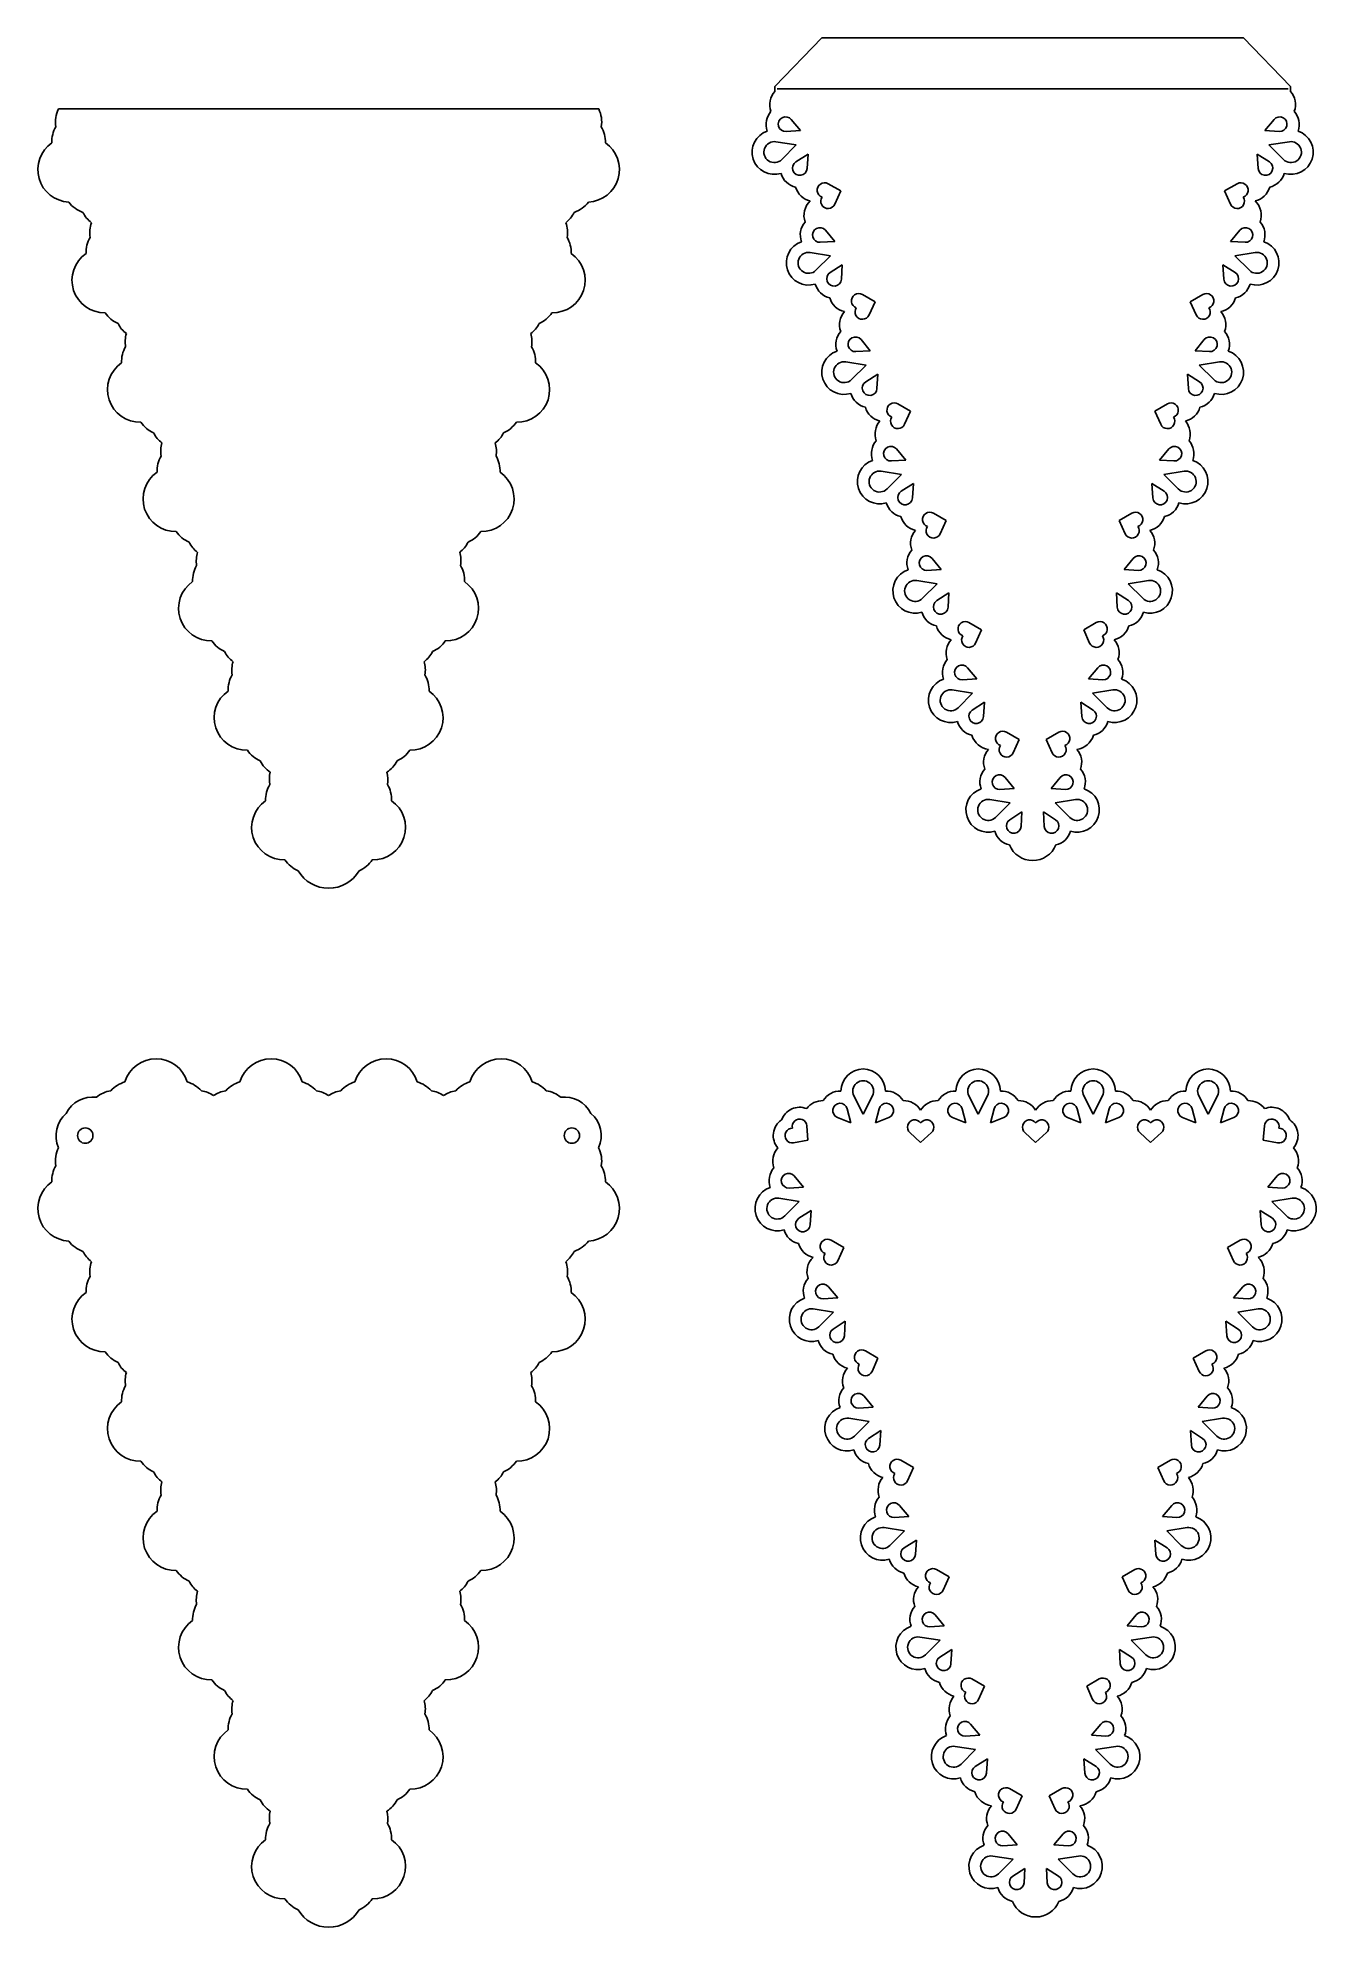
# Model space of a CAD drawing. Extents: x -671 to -421, y 118 to 488.
import ezdxf

# ---------------------------------------------------------------- set-up
doc = ezdxf.new("R2010")
doc.units = 0
doc.layers.get('0').update_dxf_attribs({"linetype": 'CONTINUOUS'})

msp = doc.modelspace()

# ---------------------------------------------------------------- linework, layer by layer
for p, q in [((-517.818999, 488.143448), (-526.99865, 478.640802)), ((-517.818999, 488.143448), (-435.265567, 488.143448)), ((-435.265567, 488.143448), (-426.085916, 478.640802)), ((-526.99865, 478.640802), (-526.99865, 477.640802)), ((-526.501297, 478.143448), (-426.585909, 478.143448)), ((-426.085916, 478.640802), (-426.085916, 477.640802)), ((-667.131308, 474.226767), (-561.44602, 474.226767)), ((-524.781558, 469.796326), (-521.965553, 469.97188)), ((-523.765508, 472.144634), (-521.965553, 469.97188)), ((-429.319057, 472.144634), (-431.119013, 469.97188)), ((-428.303008, 469.796326), (-431.119013, 469.97188)), ((-526.761527, 467.796291), (-522.780083, 467.168249)), ((-525.631985, 464.319918), (-522.780083, 467.168249)), ((-426.323039, 467.796291), (-430.304482, 467.168249)), ((-427.452581, 464.319918), (-430.304482, 467.168249)), ((-522.854565, 463.865653), (-520.473181, 465.378833)), ((-520.652263, 462.563051), (-520.473181, 465.378833)), ((-430.230001, 463.865653), (-432.611384, 465.378833)), ((-432.432303, 462.563051), (-432.611384, 465.378833)), ((-516.547745, 459.583237), (-514.077784, 458.168093)), ((-436.536821, 459.583237), (-439.006781, 458.168093)), ((-515.244224, 455.571412), (-514.077784, 458.168093)), ((-437.840342, 455.571412), (-439.006781, 458.168093)), ((-518.089661, 448.132535), (-515.273656, 448.308088)), ((-517.073612, 450.480843), (-515.273656, 448.308088)), ((-436.010954, 450.480843), (-437.81091, 448.308088)), ((-434.994905, 448.132535), (-437.81091, 448.308088)), ((-520.06963, 446.1325), (-516.088187, 445.504458)), ((-518.940088, 442.656127), (-516.088187, 445.504458)), ((-516.162668, 442.201862), (-513.781285, 443.715042)), ((-513.960366, 440.899259), (-513.781285, 443.715042)), ((-439.124199, 440.899259), (-439.303281, 443.715042)), ((-436.921898, 442.201862), (-439.303281, 443.715042)), ((-433.014935, 446.1325), (-436.996379, 445.504458)), ((-434.144477, 442.656127), (-436.996379, 445.504458)), ((-509.855848, 437.919445), (-507.385888, 436.504302)), ((-508.552327, 433.907621), (-507.385888, 436.504302)), ((-443.228718, 437.919445), (-445.698678, 436.504302)), ((-444.532238, 433.907621), (-445.698678, 436.504302)), ((-510.121462, 429.084325), (-508.321506, 426.911571)), ((-442.963104, 429.084325), (-444.76306, 426.911571)), ((-511.137511, 426.736017), (-508.321506, 426.911571)), ((-441.947055, 426.736017), (-444.76306, 426.911571)), ((-513.11748, 424.735982), (-509.136037, 424.10794)), ((-511.987938, 421.259609), (-509.136037, 424.10794)), ((-509.210518, 420.805344), (-506.829135, 422.318524)), ((-507.008216, 419.502741), (-506.829135, 422.318524)), ((-446.076349, 419.502741), (-446.255431, 422.318524)), ((-443.874048, 420.805344), (-446.255431, 422.318524)), ((-439.967086, 424.735982), (-443.948529, 424.10794)), ((-441.096628, 421.259609), (-443.948529, 424.10794)), ((-502.903698, 416.522927), (-500.433738, 415.107784)), ((-501.600177, 412.511103), (-500.433738, 415.107784)), ((-450.180868, 416.522927), (-452.650828, 415.107784)), ((-451.484389, 412.511103), (-452.650828, 415.107784)), ((-503.169312, 407.687807), (-501.369356, 405.515053)), ((-449.915254, 407.687807), (-451.71521, 405.515053)), ((-506.16533, 403.339464), (-502.183887, 402.711422)), ((-504.185361, 405.339499), (-501.369356, 405.515053)), ((-448.899205, 405.339499), (-451.71521, 405.515053)), ((-446.919236, 403.339464), (-450.900679, 402.711422)), ((-505.035788, 399.863091), (-502.183887, 402.711422)), ((-502.258368, 399.408826), (-499.876985, 400.922006)), ((-500.056066, 398.106224), (-499.876985, 400.922006)), ((-453.0285, 398.106224), (-453.207581, 400.922006)), ((-450.826198, 399.408826), (-453.207581, 400.922006)), ((-448.048778, 399.863091), (-450.900679, 402.711422)), ((-495.951548, 395.12641), (-493.481588, 393.711266)), ((-494.648027, 391.114585), (-493.481588, 393.711266)), ((-457.133018, 395.12641), (-459.602978, 393.711266)), ((-458.436539, 391.114585), (-459.602978, 393.711266)), ((-496.217162, 386.29129), (-494.417206, 384.118535)), ((-456.867404, 386.29129), (-458.66736, 384.118535)), ((-499.21318, 381.942947), (-495.231737, 381.314904)), ((-498.083638, 378.466574), (-495.231737, 381.314904)), ((-497.233211, 383.942982), (-494.417206, 384.118535)), ((-455.851355, 383.942982), (-458.66736, 384.118535)), ((-453.871386, 381.942947), (-457.852829, 381.314904)), ((-455.000928, 378.466574), (-457.852829, 381.314904)), ((-495.306218, 378.012308), (-492.924835, 379.525489)), ((-493.103916, 376.709706), (-492.924835, 379.525489)), ((-457.778348, 378.012308), (-460.159731, 379.525489)), ((-459.98065, 376.709706), (-460.159731, 379.525489)), ((-488.999398, 373.729892), (-486.529438, 372.314749)), ((-464.085168, 373.729892), (-466.555128, 372.314749)), ((-487.695877, 369.718067), (-486.529438, 372.314749)), ((-465.388689, 369.718067), (-466.555128, 372.314749)), ((-490.281061, 362.546464), (-487.465056, 362.722017)), ((-489.265012, 364.894772), (-487.465056, 362.722017)), ((-463.819554, 364.894772), (-465.61951, 362.722017)), ((-462.803505, 362.546464), (-465.61951, 362.722017)), ((-492.26103, 360.546429), (-488.279587, 359.918387)), ((-491.131488, 357.070056), (-488.279587, 359.918387)), ((-460.823536, 360.546429), (-464.804979, 359.918387)), ((-461.953078, 357.070056), (-464.804979, 359.918387)), ((-488.354068, 356.615791), (-485.972685, 358.128971)), ((-486.151766, 355.313188), (-485.972685, 358.128971)), ((-466.9328, 355.313188), (-467.111881, 358.128971)), ((-464.730498, 356.615791), (-467.111881, 358.128971)), ((-481.665725, 352.268448), (-479.195764, 350.853305)), ((-471.418841, 352.268448), (-473.888802, 350.853305)), ((-480.362204, 348.256624), (-479.195764, 350.853305)), ((-472.722362, 348.256624), (-473.888802, 350.853305)), ((-482.947387, 341.08502), (-480.131382, 341.260574)), ((-481.931338, 343.433329), (-480.131382, 341.260574)), ((-471.153228, 343.433329), (-472.953184, 341.260574)), ((-470.137179, 341.08502), (-472.953184, 341.260574)), ((-484.927357, 339.084986), (-480.945913, 338.456943)), ((-483.797815, 335.608613), (-480.945913, 338.456943)), ((-481.020395, 335.154347), (-478.639011, 336.667527)), ((-478.818093, 333.851745), (-478.639011, 336.667527)), ((-472.064171, 335.154347), (-474.445555, 336.667527)), ((-474.266473, 333.851745), (-474.445555, 336.667527)), ((-468.157209, 339.084986), (-472.138653, 338.456943)), ((-469.286751, 335.608613), (-472.138653, 338.456943)), ((-511.533076, 281.096038), (-509.705439, 277.503535)), ((-507.877801, 281.096038), (-509.705439, 277.503535)), ((-489.035446, 281.096038), (-487.207808, 277.503535)), ((-485.380171, 281.096038), (-487.207808, 277.503535)), ((-466.537816, 281.096038), (-464.710178, 277.503535)), ((-462.882541, 281.096038), (-464.710178, 277.503535)), ((-444.040186, 281.096038), (-442.212548, 277.503535)), ((-440.384911, 281.096038), (-442.212548, 277.503535)), ((-512.823378, 278.59493), (-512.120146, 275.862501)), ((-506.587499, 278.59493), (-507.290731, 275.862501)), ((-490.325748, 278.59493), (-489.622516, 275.862501)), ((-484.089869, 278.59493), (-484.793101, 275.862501)), ((-467.828118, 278.59493), (-467.124886, 275.862501)), ((-461.592239, 278.59493), (-462.295471, 275.862501)), ((-445.330488, 278.59493), (-444.627256, 275.862501)), ((-439.094609, 278.59493), (-439.797841, 275.862501)), ((-520.717798, 275.254806), (-520.504322, 272.416186)), ((-514.742775, 276.902943), (-512.120146, 275.862501)), ((-504.668102, 276.902943), (-507.290731, 275.862501)), ((-500.565764, 273.920127), (-498.456624, 272.008358)), ((-496.347483, 273.920127), (-498.456624, 272.008358)), ((-492.245145, 276.902943), (-489.622516, 275.862501)), ((-482.170472, 276.902943), (-484.793101, 275.862501)), ((-478.068134, 273.920127), (-475.958993, 272.008358)), ((-473.849853, 273.920127), (-475.958993, 272.008358)), ((-469.747515, 276.902943), (-467.124886, 275.862501)), ((-459.672842, 276.902943), (-462.295471, 275.862501)), ((-455.570504, 273.920127), (-453.461363, 272.008358)), ((-451.352222, 273.920127), (-453.461363, 272.008358)), ((-447.249885, 276.902943), (-444.627256, 275.862501)), ((-437.175212, 276.902943), (-439.797841, 275.862501)), ((-431.200188, 275.254806), (-431.413665, 272.416186)), ((-523.308388, 271.92573), (-520.504322, 272.416186)), ((-428.609599, 271.92573), (-431.413665, 272.416186)), ((-524.198268, 263.088391), (-521.382263, 263.263944)), ((-523.182219, 265.436699), (-521.382263, 263.263944)), ((-428.735768, 265.436699), (-430.535724, 263.263944)), ((-427.719719, 263.088391), (-430.535724, 263.263944)), ((-526.178238, 261.088356), (-522.196794, 260.460314)), ((-525.048696, 257.611983), (-522.196794, 260.460314)), ((-425.739749, 261.088356), (-429.721193, 260.460314)), ((-426.869291, 257.611983), (-429.721193, 260.460314)), ((-522.271276, 257.157718), (-519.889892, 258.670898)), ((-520.068974, 255.855115), (-519.889892, 258.670898)), ((-431.849013, 255.855115), (-432.028095, 258.670898)), ((-429.646711, 257.157718), (-432.028095, 258.670898)), ((-515.964455, 252.875301), (-513.494495, 251.460158)), ((-514.660935, 248.863477), (-513.494495, 251.460158)), ((-435.953531, 252.875301), (-438.423492, 251.460158)), ((-437.257052, 248.863477), (-438.423492, 251.460158)), ((-517.506371, 241.424599), (-514.690367, 241.600153)), ((-516.490322, 243.772907), (-514.690367, 241.600153)), ((-435.427665, 243.772907), (-437.22762, 241.600153)), ((-434.411615, 241.424599), (-437.22762, 241.600153)), ((-519.486341, 239.424564), (-515.504897, 238.796522)), ((-518.356799, 235.948191), (-515.504897, 238.796522)), ((-515.579379, 235.493926), (-513.197995, 237.007106)), ((-513.377077, 234.191324), (-513.197995, 237.007106)), ((-436.338608, 235.493926), (-438.719992, 237.007106)), ((-438.54091, 234.191324), (-438.719992, 237.007106)), ((-432.431646, 239.424564), (-436.41309, 238.796522)), ((-433.561188, 235.948191), (-436.41309, 238.796522)), ((-509.272559, 231.21151), (-506.802598, 229.796366)), ((-507.969038, 227.199685), (-506.802598, 229.796366)), ((-442.645428, 231.21151), (-445.115389, 229.796366)), ((-443.948949, 227.199685), (-445.115389, 229.796366)), ((-509.538172, 222.37639), (-507.738217, 220.203635)), ((-442.379815, 222.37639), (-444.17977, 220.203635)), ((-510.554221, 220.028082), (-507.738217, 220.203635)), ((-441.363766, 220.028082), (-444.17977, 220.203635)), ((-512.534191, 218.028047), (-508.552747, 217.400004)), ((-511.404649, 214.551674), (-508.552747, 217.400004)), ((-508.627229, 214.097408), (-506.245845, 215.610589)), ((-506.424927, 212.794806), (-506.245845, 215.610589)), ((-443.290758, 214.097408), (-445.672142, 215.610589)), ((-445.49306, 212.794806), (-445.672142, 215.610589)), ((-439.383796, 218.028047), (-443.36524, 217.400004)), ((-440.513338, 214.551674), (-443.36524, 217.400004)), ((-502.320409, 209.814992), (-499.850448, 208.399849)), ((-501.016888, 205.803167), (-499.850448, 208.399849)), ((-449.597578, 209.814992), (-452.067539, 208.399849)), ((-450.901099, 205.803167), (-452.067539, 208.399849)), ((-502.586022, 200.979872), (-500.786066, 198.807117)), ((-449.331965, 200.979872), (-451.13192, 198.807117)), ((-505.582041, 196.631529), (-501.600597, 196.003487)), ((-504.452499, 193.155156), (-501.600597, 196.003487)), ((-503.602071, 198.631564), (-500.786066, 198.807117)), ((-448.315916, 198.631564), (-451.13192, 198.807117)), ((-446.335946, 196.631529), (-450.31739, 196.003487)), ((-447.465488, 193.155156), (-450.31739, 196.003487)), ((-501.675079, 192.700891), (-499.293695, 194.214071)), ((-499.472777, 191.398288), (-499.293695, 194.214071)), ((-450.242908, 192.700891), (-452.624292, 194.214071)), ((-452.44521, 191.398288), (-452.624292, 194.214071)), ((-495.368259, 188.418474), (-492.898298, 187.003331)), ((-494.064738, 184.40665), (-492.898298, 187.003331)), ((-456.549728, 188.418474), (-459.019689, 187.003331)), ((-457.853249, 184.40665), (-459.019689, 187.003331)), ((-495.633872, 179.583354), (-493.833916, 177.4106)), ((-456.284115, 179.583354), (-458.08407, 177.4106)), ((-498.629891, 175.235011), (-494.648447, 174.606969)), ((-497.500349, 171.758638), (-494.648447, 174.606969)), ((-496.649921, 177.235046), (-493.833916, 177.4106)), ((-455.268066, 177.235046), (-458.08407, 177.4106)), ((-453.288096, 175.235011), (-457.26954, 174.606969)), ((-454.417638, 171.758638), (-457.26954, 174.606969)), ((-494.722929, 171.304373), (-492.341545, 172.817553)), ((-492.520627, 170.00177), (-492.341545, 172.817553)), ((-459.39736, 170.00177), (-459.576442, 172.817553)), ((-457.195058, 171.304373), (-459.576442, 172.817553)), ((-488.416108, 167.021956), (-485.946148, 165.606813)), ((-463.501878, 167.021956), (-465.971839, 165.606813)), ((-487.112588, 163.010132), (-485.946148, 165.606813)), ((-464.805399, 163.010132), (-465.971839, 165.606813)), ((-489.697771, 155.838528), (-486.881766, 156.014082)), ((-488.681722, 158.186836), (-486.881766, 156.014082)), ((-463.236265, 158.186836), (-465.03622, 156.014082)), ((-462.220216, 155.838528), (-465.03622, 156.014082)), ((-491.677741, 153.838493), (-487.696297, 153.210451)), ((-490.548199, 150.36212), (-487.696297, 153.210451)), ((-460.240246, 153.838493), (-464.22169, 153.210451)), ((-461.369788, 150.36212), (-464.22169, 153.210451)), ((-487.770779, 149.907855), (-485.389395, 151.421035)), ((-485.568477, 148.605253), (-485.389395, 151.421035)), ((-464.147208, 149.907855), (-466.528592, 151.421035)), ((-466.34951, 148.605253), (-466.528592, 151.421035)), ((-481.082435, 145.560513), (-478.612475, 144.14537)), ((-470.835552, 145.560513), (-473.305512, 144.14537)), ((-479.778914, 141.548689), (-478.612475, 144.14537)), ((-472.139073, 141.548689), (-473.305512, 144.14537)), ((-482.364098, 134.377085), (-479.548093, 134.552639)), ((-481.348048, 136.725393), (-479.548093, 134.552639)), ((-470.569938, 136.725393), (-472.369894, 134.552639)), ((-469.553889, 134.377085), (-472.369894, 134.552639)), ((-484.344067, 132.37705), (-480.362624, 131.749008)), ((-483.214525, 128.900677), (-480.362624, 131.749008)), ((-480.437105, 128.446412), (-478.055722, 129.959592)), ((-478.234803, 127.143809), (-478.055722, 129.959592)), ((-473.683184, 127.143809), (-473.862265, 129.959592)), ((-471.480882, 128.446412), (-473.862265, 129.959592)), ((-467.57392, 132.37705), (-471.555363, 131.749008)), ((-468.703462, 128.900677), (-471.555363, 131.749008))]:
    msp.add_line(p, q)
for centre in [(-661.885366, 273.339651), (-566.691962, 273.339651)]:
    msp.add_circle(centre, 1.5)
for centre, radius, start, end in [((-524.151634, 475.088104), 3.823843, 138.119892, 200.327358), ((-428.932932, 475.088104), 3.823843, 339.672642, 41.880108), ((-661.898015, 471.671422), 5.823843, 153.974383, 189.138939), ((-566.679314, 471.671422), 5.823843, 350.861061, 26.025617), ((-524.870868, 471.228931), 3.823843, 138.558431, 200.327358), ((-428.213698, 471.228931), 3.823843, 339.672642, 41.441569), ((-662.617249, 467.812249), 5.823843, 149.74685, 182.263811), ((-565.960079, 467.812249), 5.823843, 357.736189, 30.25315), ((-527.081035, 465.770785), 4.352862, 108.421673, 287.578327), ((-524.870868, 471.228931), 1.435386, 39.639068, 273.567282), ((-428.213698, 471.228931), 1.435386, 266.432718, 140.360932), ((-426.003531, 465.770785), 4.352862, 252.421673, 71.578327), ((-664.827417, 462.354103), 6.352862, 124.618602, 267.206428), ((-563.749912, 462.354103), 6.352862, 272.793572, 55.381398), ((-527.081035, 465.770785), 2.050551, 81.035893, 314.964107), ((-426.003531, 465.770785), 2.050551, 225.035893, 98.964107), ((-522.084755, 462.654156), 1.435386, 122.432718, 356.360932), ((-430.999811, 462.654156), 1.435386, 183.639068, 57.567282), ((-522.084755, 462.654156), 3.823843, 195.672642, 257.441569), ((-519.234517, 459.954775), 3.823843, 195.672642, 257.441569), ((-517.261316, 458.337785), 1.435386, 60.189809, 250.920583), ((-435.82325, 458.337785), 1.435386, 289.079417, 119.810191), ((-433.850049, 459.954775), 3.823843, 282.558431, 344.327358), ((-430.999811, 462.654156), 3.823843, 282.558431, 344.327358), ((-660.478005, 459.503148), 5.823843, 216.870529, 251.318895), ((-568.099324, 459.503148), 5.823843, 288.681105, 323.129471), ((-517.459737, 453.424312), 3.823843, 132.966481, 200.327358), ((-516.553573, 456.159577), 1.435386, 145.079417, 335.810191), ((-436.530993, 456.159577), 1.435386, 204.189809, 34.920583), ((-435.624829, 453.424312), 3.823843, 339.672642, 47.033519), ((-657.12256, 456.566852), 5.823843, 206.303792, 232.208772), ((-655.206118, 450.00763), 5.823843, 160.365335, 189.138939), ((-571.454769, 456.566852), 5.823843, 307.791228, 333.696208), ((-573.37121, 450.00763), 5.823843, 350.861061, 19.634665), ((-518.178971, 449.56514), 3.823843, 138.558431, 200.327358), ((-434.905594, 449.56514), 3.823843, 339.672642, 41.441569), ((-655.925353, 446.148458), 5.823843, 149.74685, 182.263811), ((-572.651976, 446.148458), 5.823843, 357.736189, 30.25315), ((-520.389139, 444.106994), 4.352862, 108.421673, 287.578327), ((-518.178971, 449.56514), 1.435386, 39.639068, 273.567282), ((-434.905594, 449.56514), 1.435386, 266.432718, 140.360932), ((-432.695427, 444.106994), 4.352862, 252.421673, 71.578327), ((-658.13552, 440.690312), 6.352862, 124.618602, 271.381398), ((-570.441809, 440.690312), 6.352862, 268.618602, 55.381398), ((-520.389139, 444.106994), 2.050551, 81.035893, 314.964107), ((-432.695427, 444.106994), 2.050551, 225.035893, 98.964107), ((-515.392858, 440.990365), 3.823843, 195.672642, 257.441569), ((-515.392858, 440.990365), 1.435386, 122.432718, 356.360932), ((-437.691708, 440.990365), 1.435386, 183.639068, 57.567282), ((-437.691708, 440.990365), 3.823843, 282.558431, 344.327358), ((-512.54262, 438.290984), 3.823843, 195.672642, 257.441569), ((-510.569419, 436.673994), 1.435386, 60.189809, 250.920583), ((-442.515147, 436.673994), 1.435386, 289.079417, 119.810191), ((-440.541945, 438.290984), 3.823843, 282.558431, 344.327358), ((-653.139239, 437.573683), 5.823843, 213.736189, 246.25315), ((-575.438089, 437.573683), 5.823843, 293.74685, 326.263811), ((-510.507587, 432.027794), 3.823843, 138.558431, 200.327358), ((-509.861676, 434.495786), 1.435386, 145.079417, 335.810191), ((-443.222889, 434.495786), 1.435386, 204.189809, 34.920583), ((-442.576979, 432.027794), 3.823843, 339.672642, 41.441569), ((-650.289002, 434.874302), 5.823843, 206.861061, 232.42951), ((-648.253968, 428.611113), 5.823843, 163.57049, 189.138939), ((-578.288327, 434.874302), 5.823843, 307.57049, 333.138939), ((-580.32336, 428.611113), 5.823843, 350.861061, 16.42951), ((-511.226821, 428.168622), 3.823843, 138.558431, 200.327358), ((-511.226821, 428.168622), 1.435386, 39.639068, 273.567282), ((-441.857744, 428.168622), 1.435386, 266.432718, 140.360932), ((-441.857744, 428.168622), 3.823843, 339.672642, 41.441569), ((-648.973203, 424.75194), 5.823843, 149.74685, 182.263811), ((-579.604126, 424.75194), 5.823843, 357.736189, 30.25315), ((-513.436989, 422.710476), 4.352862, 108.421673, 287.578327), ((-439.647577, 422.710476), 4.352862, 252.421673, 71.578327), ((-651.18337, 419.293794), 6.352862, 124.618602, 271.381398), ((-577.393959, 419.293794), 6.352862, 268.618602, 55.381398), ((-513.436989, 422.710476), 2.050551, 81.035893, 314.964107), ((-439.647577, 422.710476), 2.050551, 225.035893, 98.964107), ((-508.440708, 419.593847), 3.823843, 195.672642, 257.441569), ((-508.440708, 419.593847), 1.435386, 122.432718, 356.360932), ((-444.643858, 419.593847), 1.435386, 183.639068, 57.567282), ((-444.643858, 419.593847), 3.823843, 282.558431, 344.327358), ((-505.59047, 416.894466), 3.823843, 195.672642, 257.441569), ((-503.617269, 415.277476), 1.435386, 60.189809, 250.920583), ((-449.467297, 415.277476), 1.435386, 289.079417, 119.810191), ((-447.494096, 416.894466), 3.823843, 282.558431, 344.327358), ((-646.187089, 416.177165), 5.823843, 213.736189, 246.25315), ((-643.336852, 413.477784), 5.823843, 206.861061, 232.42951), ((-585.240477, 413.477784), 5.823843, 307.57049, 333.138939), ((-582.390239, 416.177165), 5.823843, 293.74685, 326.263811), ((-503.555437, 410.631277), 3.823843, 138.558431, 200.327358), ((-502.909526, 413.099268), 1.435386, 145.079417, 335.810191), ((-450.17504, 413.099268), 1.435386, 204.189809, 34.920583), ((-449.529129, 410.631277), 3.823843, 339.672642, 41.441569), ((-641.301818, 407.214595), 5.823843, 163.57049, 189.138939), ((-587.27551, 407.214595), 5.823843, 350.861061, 16.42951), ((-504.274671, 406.772104), 3.823843, 138.558431, 200.327358), ((-504.274671, 406.772104), 1.435386, 39.639068, 273.567282), ((-448.809895, 406.772104), 1.435386, 266.432718, 140.360932), ((-448.809895, 406.772104), 3.823843, 339.672642, 41.441569), ((-644.23122, 397.897276), 6.352862, 124.618602, 271.381398), ((-642.021053, 403.355422), 5.823843, 149.74685, 182.263811), ((-584.346109, 397.897276), 6.352862, 268.618602, 55.381398), ((-586.556276, 403.355422), 5.823843, 357.736189, 30.25315), ((-506.484838, 401.313958), 4.352862, 108.421673, 287.578327), ((-506.484838, 401.313958), 2.050551, 81.035893, 314.964107), ((-446.599727, 401.313958), 2.050551, 225.035893, 98.964107), ((-446.599727, 401.313958), 4.352862, 252.421673, 71.578327), ((-501.488558, 398.197329), 1.435386, 122.432718, 356.360932), ((-451.596008, 398.197329), 1.435386, 183.639068, 57.567282), ((-501.488558, 398.197329), 3.823843, 195.672642, 257.441569), ((-451.596008, 398.197329), 3.823843, 282.558431, 344.327358), ((-498.63832, 395.497948), 3.823843, 195.672642, 257.441569), ((-496.665119, 393.880958), 1.435386, 60.189809, 250.920583), ((-495.957376, 391.70275), 1.435386, 145.079417, 335.810191), ((-457.12719, 391.70275), 1.435386, 204.189809, 34.920583), ((-456.419447, 393.880958), 1.435386, 289.079417, 119.810191), ((-454.446246, 395.497948), 3.823843, 282.558431, 344.327358), ((-639.234939, 394.780647), 5.823843, 213.736189, 246.25315), ((-636.384702, 392.081266), 5.823843, 206.861061, 232.42951), ((-592.192627, 392.081266), 5.823843, 307.57049, 333.138939), ((-589.342389, 394.780647), 5.823843, 293.74685, 326.263811), ((-496.603287, 389.234759), 3.823843, 138.558431, 200.327358), ((-456.481279, 389.234759), 3.823843, 339.672642, 41.441569), ((-635.068903, 381.958904), 5.823843, 149.74685, 182.263811), ((-634.349668, 385.818077), 5.823843, 163.57049, 189.138939), ((-594.22766, 385.818077), 5.823843, 350.861061, 16.42951), ((-593.508426, 381.958904), 5.823843, 357.736189, 30.25315), ((-497.322521, 385.375586), 3.823843, 138.558431, 200.327358), ((-497.322521, 385.375586), 1.435386, 39.639068, 273.567282), ((-455.762045, 385.375586), 1.435386, 266.432718, 140.360932), ((-455.762045, 385.375586), 3.823843, 339.672642, 41.441569), ((-637.27907, 376.500759), 6.352862, 124.618602, 271.381398), ((-591.298259, 376.500759), 6.352862, 268.618602, 55.381398), ((-499.532688, 379.91744), 4.352862, 108.421673, 287.578327), ((-499.532688, 379.91744), 2.050551, 81.035893, 314.964107), ((-453.551878, 379.91744), 2.050551, 225.035893, 98.964107), ((-453.551878, 379.91744), 4.352862, 252.421673, 71.578327), ((-494.536408, 376.800811), 1.435386, 122.432718, 356.360932), ((-458.548158, 376.800811), 1.435386, 183.639068, 57.567282), ((-494.536408, 376.800811), 3.823843, 195.672642, 257.441569), ((-489.712969, 372.48444), 1.435386, 60.189809, 250.920583), ((-463.371597, 372.48444), 1.435386, 289.079417, 119.810191), ((-458.548158, 376.800811), 3.823843, 282.558431, 344.327358), ((-632.282789, 373.384129), 5.823843, 213.736189, 246.25315), ((-596.294539, 373.384129), 5.823843, 293.74685, 326.263811), ((-491.68617, 374.101431), 3.823843, 195.672642, 257.441569), ((-489.651137, 367.838241), 3.823843, 138.558431, 200.327358), ((-489.005226, 370.306232), 1.435386, 145.079417, 335.810191), ((-464.07934, 370.306232), 1.435386, 204.189809, 34.920583), ((-461.398396, 374.101431), 3.823843, 282.558431, 344.327358), ((-463.433429, 367.838241), 3.823843, 339.672642, 41.441569), ((-629.432552, 370.684749), 5.823843, 206.861061, 232.42951), ((-627.397518, 364.421559), 5.823843, 163.57049, 189.138939), ((-601.179811, 364.421559), 5.823843, 350.861061, 16.42951), ((-599.144777, 370.684749), 5.823843, 307.57049, 333.138939), ((-490.370371, 363.979069), 3.823843, 138.558431, 200.327358), ((-462.714195, 363.979069), 3.823843, 339.672642, 41.441569), ((-628.116753, 360.562387), 5.823843, 149.74685, 182.263811), ((-600.460576, 360.562387), 5.823843, 357.736189, 30.25315), ((-492.580538, 358.520923), 4.352862, 108.421673, 287.578327), ((-490.370371, 363.979069), 1.435386, 39.639068, 273.567282), ((-462.714195, 363.979069), 1.435386, 266.432718, 140.360932), ((-460.504028, 358.520923), 4.352862, 252.421673, 71.578327), ((-630.32692, 355.104241), 6.352862, 124.618602, 271.381398), ((-598.250409, 355.104241), 6.352862, 268.618602, 55.381398), ((-492.580538, 358.520923), 2.050551, 81.035893, 314.964107), ((-460.504028, 358.520923), 2.050551, 225.035893, 98.964107), ((-487.584258, 355.404294), 1.435386, 122.432718, 356.360932), ((-465.500308, 355.404294), 1.435386, 183.639068, 57.567282), ((-487.584258, 355.404294), 3.823843, 195.672642, 257.441569), ((-484.73402, 352.704913), 3.823843, 195.672642, 263.242912), ((-482.379295, 351.022997), 1.435386, 60.189809, 250.920583), ((-470.70527, 351.022997), 1.435386, 289.079417, 119.810191), ((-468.350546, 352.704913), 3.823843, 276.757088, 344.327358), ((-465.500308, 355.404294), 3.823843, 282.558431, 344.327358), ((-625.330639, 351.987612), 5.823843, 213.736189, 246.25315), ((-603.246689, 351.987612), 5.823843, 293.74685, 326.263811), ((-482.317463, 346.376798), 3.823843, 138.558431, 200.327358), ((-481.671553, 348.844789), 1.435386, 145.079417, 335.810191), ((-471.413013, 348.844789), 1.435386, 204.189809, 34.920583), ((-470.767103, 346.376798), 3.823843, 339.672642, 41.441569), ((-622.480401, 349.288231), 5.823843, 206.861061, 236.461029), ((-620.063844, 342.960116), 5.823843, 165.340313, 189.138939), ((-606.096927, 349.288231), 5.823843, 303.538971, 333.138939), ((-608.513484, 342.960116), 5.823843, 350.861061, 14.659687), ((-483.036698, 342.517625), 3.823843, 138.558431, 200.327358), ((-483.036698, 342.517625), 1.435386, 39.639068, 273.567282), ((-470.047868, 342.517625), 1.435386, 266.432718, 140.360932), ((-470.047868, 342.517625), 3.823843, 339.672642, 41.441569), ((-620.783079, 339.100943), 5.823843, 149.74685, 182.263811), ((-607.794249, 339.100943), 5.823843, 357.736189, 30.25315), ((-485.246865, 337.059479), 4.352862, 108.421673, 287.578327), ((-467.837701, 337.059479), 4.352862, 252.421673, 71.578327), ((-622.993246, 333.642798), 6.352862, 124.618602, 271.381398), ((-605.584082, 333.642798), 6.352862, 268.618602, 55.381398), ((-485.246865, 337.059479), 2.050551, 81.035893, 314.964107), ((-467.837701, 337.059479), 2.050551, 225.035893, 98.964107), ((-480.250584, 333.94285), 3.823843, 195.672642, 257.441569), ((-480.250584, 333.94285), 1.435386, 122.432718, 356.360932), ((-472.833981, 333.94285), 1.435386, 183.639068, 57.567282), ((-472.833981, 333.94285), 3.823843, 282.558431, 344.327358), ((-476.542283, 332.062804), 4.903089, 202.196503, 337.803497), ((-617.996966, 330.526168), 5.823843, 213.736189, 247.320348), ((-610.580363, 330.526168), 5.823843, 292.679652, 326.263811), ((-614.288664, 328.646122), 6.903089, 210.402617, 329.597383), ((-648.035109, 282.025824), 6.352862, 16.618602, 163.381398), ((-625.537479, 282.025824), 6.352862, 16.618602, 163.381398), ((-603.039849, 282.025824), 6.352862, 16.618602, 163.381398), ((-580.542219, 282.025824), 6.352862, 16.618602, 163.381398), ((-509.705439, 282.025824), 4.352862, 0.421673, 179.578327), ((-487.207808, 282.025824), 4.352862, 0.421673, 179.578327), ((-464.710178, 282.025824), 4.352862, 0.421673, 179.578327), ((-442.212548, 282.025824), 4.352862, 0.421673, 179.578327), ((-655.991171, 276.360587), 5.823843, 98.861061, 129.808266), ((-652.543135, 278.23717), 5.823843, 105.736189, 138.25315), ((-643.527083, 278.23717), 5.823843, 41.74685, 74.263811), ((-640.079048, 276.360587), 5.823843, 55.57049, 81.138939), ((-633.493541, 276.360587), 5.823843, 98.861061, 124.42951), ((-630.045505, 278.23717), 5.823843, 105.736189, 138.25315), ((-621.029453, 278.23717), 5.823843, 41.74685, 74.263811), ((-617.581418, 276.360587), 5.823843, 55.57049, 81.138939), ((-610.995911, 276.360587), 5.823843, 98.861061, 124.42951), ((-607.547875, 278.23717), 5.823843, 105.736189, 138.25315), ((-598.531823, 278.23717), 5.823843, 41.74685, 74.263811), ((-595.083788, 276.360587), 5.823843, 55.57049, 81.138939), ((-588.498281, 276.360587), 5.823843, 98.861061, 124.42951), ((-585.050245, 278.23717), 5.823843, 105.736189, 138.25315), ((-576.034193, 278.23717), 5.823843, 41.74685, 74.263811), ((-572.586157, 276.360587), 5.823843, 50.191734, 81.138939), ((-514.213465, 278.23717), 3.823843, 87.672642, 149.441569), ((-509.705439, 282.025824), 2.050551, 333.035893, 206.964107), ((-505.197413, 278.23717), 3.823843, 30.558431, 92.327358), ((-491.715834, 278.23717), 3.823843, 87.672642, 149.441569), ((-487.207808, 282.025824), 2.050551, 333.035893, 206.964107), ((-482.699783, 278.23717), 3.823843, 30.558431, 92.327358), ((-469.218204, 278.23717), 3.823843, 87.672642, 149.441569), ((-464.710178, 282.025824), 2.050551, 333.035893, 206.964107), ((-460.202152, 278.23717), 3.823843, 30.558431, 92.327358), ((-446.720574, 278.23717), 3.823843, 87.672642, 149.441569), ((-442.212548, 282.025824), 2.050551, 333.035893, 206.964107), ((-437.704522, 278.23717), 3.823843, 30.558431, 92.327358), ((-661.885366, 273.339651), 5.737686, 130.598337, 204.353278), ((-660.478813, 275.147162), 5.737686, 82.397453, 153.623633), ((-568.098515, 275.147162), 5.737686, 26.376367, 97.602547), ((-566.691962, 273.339651), 5.737686, 335.646722, 49.401663), ((-522.149142, 275.147162), 3.737686, 68.035763, 159.952184), ((-517.6615, 276.360587), 3.823843, 87.672642, 143.900445), ((-514.213465, 278.23717), 1.435386, 14.432718, 248.360932), ((-505.197413, 278.23717), 1.435386, 291.639068, 165.567282), ((-501.749377, 276.360587), 3.823843, 30.558431, 92.327358), ((-495.16387, 276.360587), 3.823843, 87.672642, 149.441569), ((-491.715834, 278.23717), 1.435386, 14.432718, 248.360932), ((-482.699783, 278.23717), 1.435386, 291.639068, 165.567282), ((-479.251747, 276.360587), 3.823843, 30.558431, 92.327358), ((-472.66624, 276.360587), 3.823843, 87.672642, 149.441569), ((-469.218204, 278.23717), 1.435386, 14.432718, 248.360932), ((-460.202152, 278.23717), 1.435386, 291.639068, 165.567282), ((-456.754117, 276.360587), 3.823843, 30.558431, 92.327358), ((-450.16861, 276.360587), 3.823843, 87.672642, 149.441569), ((-446.720574, 278.23717), 1.435386, 14.432718, 248.360932), ((-437.704522, 278.23717), 1.435386, 291.639068, 165.567282), ((-434.256487, 276.360587), 3.823843, 36.099555, 92.327358), ((-429.768844, 275.147162), 3.737686, 20.047816, 111.964237), ((-523.555695, 273.339651), 3.737686, 124.269786, 220.085017), ((-523.555695, 273.339651), 1.435386, 89.190402, 279.921176), ((-522.149142, 275.147162), 1.435386, 4.300794, 195.031568), ((-499.601775, 274.983639), 1.435386, 37.079417, 227.810191), ((-497.311472, 274.983639), 1.435386, 312.189809, 142.920583), ((-477.104145, 274.983639), 1.435386, 37.079417, 227.810191), ((-474.813842, 274.983639), 1.435386, 312.189809, 142.920583), ((-454.606515, 274.983639), 1.435386, 37.079417, 227.810191), ((-452.316212, 274.983639), 1.435386, 312.189809, 142.920583), ((-429.768844, 275.147162), 1.435386, 344.968432, 175.699206), ((-428.362291, 273.339651), 1.435386, 260.078824, 90.809598), ((-428.362291, 273.339651), 3.737686, 319.914983, 55.730214), ((-661.898015, 268.380168), 5.823843, 153.556108, 189.138939), ((-566.679314, 268.380168), 5.823843, 350.861061, 26.443892), ((-523.568344, 268.380168), 3.823843, 138.119892, 200.327358), ((-428.349643, 268.380168), 3.823843, 339.672642, 41.880108), ((-662.617249, 264.520996), 5.823843, 149.74685, 182.263811), ((-565.960079, 264.520996), 5.823843, 357.736189, 30.25315), ((-524.287579, 264.520996), 3.823843, 138.558431, 200.327358), ((-427.630408, 264.520996), 3.823843, 339.672642, 41.441569), ((-664.827417, 259.06285), 6.352862, 124.618602, 267.206428), ((-563.749912, 259.06285), 6.352862, 272.793572, 55.381398), ((-526.497746, 259.06285), 4.352862, 108.421673, 287.578327), ((-524.287579, 264.520996), 1.435386, 39.639068, 273.567282), ((-427.630408, 264.520996), 1.435386, 266.432718, 140.360932), ((-425.420241, 259.06285), 4.352862, 252.421673, 71.578327), ((-526.497746, 259.06285), 2.050551, 81.035893, 314.964107), ((-425.420241, 259.06285), 2.050551, 225.035893, 98.964107), ((-521.501465, 255.946221), 1.435386, 122.432718, 356.360932), ((-430.416521, 255.946221), 1.435386, 183.639068, 57.567282), ((-660.478005, 256.211895), 5.823843, 216.870529, 251.318895), ((-568.099324, 256.211895), 5.823843, 288.681105, 323.129471), ((-521.501465, 255.946221), 3.823843, 195.672642, 257.441569), ((-518.651228, 253.24684), 3.823843, 195.672642, 257.441569), ((-516.678026, 251.62985), 1.435386, 60.189809, 250.920583), ((-435.239961, 251.62985), 1.435386, 289.079417, 119.810191), ((-433.266759, 253.24684), 3.823843, 282.558431, 344.327358), ((-430.416521, 255.946221), 3.823843, 282.558431, 344.327358), ((-657.12256, 253.275598), 5.823843, 206.303792, 232.208772), ((-655.206118, 246.716377), 5.823843, 160.365335, 189.138939), ((-571.454769, 253.275598), 5.823843, 307.791228, 333.696208), ((-573.37121, 246.716377), 5.823843, 350.861061, 19.634665), ((-516.876447, 246.716377), 3.823843, 132.966481, 200.327358), ((-515.970284, 249.451642), 1.435386, 145.079417, 335.810191), ((-435.947703, 249.451642), 1.435386, 204.189809, 34.920583), ((-435.041539, 246.716377), 3.823843, 339.672642, 47.033519), ((-655.925353, 242.857204), 5.823843, 149.74685, 182.263811), ((-572.651976, 242.857204), 5.823843, 357.736189, 30.25315), ((-517.595682, 242.857204), 3.823843, 138.558431, 200.327358), ((-517.595682, 242.857204), 1.435386, 39.639068, 273.567282), ((-434.322305, 242.857204), 1.435386, 266.432718, 140.360932), ((-434.322305, 242.857204), 3.823843, 339.672642, 41.441569), ((-658.13552, 237.399058), 6.352862, 124.618602, 271.381398), ((-570.441809, 237.399058), 6.352862, 268.618602, 55.381398), ((-519.805849, 237.399058), 4.352862, 108.421673, 287.578327), ((-432.112138, 237.399058), 4.352862, 252.421673, 71.578327), ((-519.805849, 237.399058), 2.050551, 81.035893, 314.964107), ((-432.112138, 237.399058), 2.050551, 225.035893, 98.964107), ((-514.809569, 234.282429), 3.823843, 195.672642, 257.441569), ((-514.809569, 234.282429), 1.435386, 122.432718, 356.360932), ((-437.108418, 234.282429), 1.435386, 183.639068, 57.567282), ((-437.108418, 234.282429), 3.823843, 282.558431, 344.327358), ((-653.139239, 234.282429), 5.823843, 213.736189, 246.25315), ((-575.438089, 234.282429), 5.823843, 293.74685, 326.263811), ((-511.959331, 231.583048), 3.823843, 195.672642, 257.441569), ((-509.98613, 229.966058), 1.435386, 60.189809, 250.920583), ((-441.931857, 229.966058), 1.435386, 289.079417, 119.810191), ((-439.958656, 231.583048), 3.823843, 282.558431, 344.327358), ((-650.289002, 231.583048), 5.823843, 206.861061, 232.42951), ((-648.253968, 225.319859), 5.823843, 163.57049, 189.138939), ((-578.288327, 231.583048), 5.823843, 307.57049, 333.138939), ((-580.32336, 225.319859), 5.823843, 350.861061, 16.42951), ((-509.924297, 225.319859), 3.823843, 138.558431, 200.327358), ((-509.278387, 227.78785), 1.435386, 145.079417, 335.810191), ((-442.6396, 227.78785), 1.435386, 204.189809, 34.920583), ((-441.99369, 225.319859), 3.823843, 339.672642, 41.441569), ((-648.973203, 221.460686), 5.823843, 149.74685, 182.263811), ((-579.604126, 221.460686), 5.823843, 357.736189, 30.25315), ((-510.643532, 221.460686), 3.823843, 138.558431, 200.327358), ((-510.643532, 221.460686), 1.435386, 39.639068, 273.567282), ((-441.274455, 221.460686), 1.435386, 266.432718, 140.360932), ((-441.274455, 221.460686), 3.823843, 339.672642, 41.441569), ((-651.18337, 216.00254), 6.352862, 124.618602, 271.381398), ((-577.393959, 216.00254), 6.352862, 268.618602, 55.381398), ((-512.853699, 216.00254), 4.352862, 108.421673, 287.578327), ((-439.064288, 216.00254), 4.352862, 252.421673, 71.578327), ((-512.853699, 216.00254), 2.050551, 81.035893, 314.964107), ((-439.064288, 216.00254), 2.050551, 225.035893, 98.964107), ((-507.857419, 212.885911), 3.823843, 195.672642, 257.441569), ((-507.857419, 212.885911), 1.435386, 122.432718, 356.360932), ((-444.060568, 212.885911), 1.435386, 183.639068, 57.567282), ((-444.060568, 212.885911), 3.823843, 282.558431, 344.327358), ((-646.187089, 212.885911), 5.823843, 213.736189, 246.25315), ((-643.336852, 210.186531), 5.823843, 206.861061, 232.42951), ((-585.240477, 210.186531), 5.823843, 307.57049, 333.138939), ((-582.390239, 212.885911), 5.823843, 293.74685, 326.263811), ((-505.007181, 210.186531), 3.823843, 195.672642, 257.441569), ((-503.03398, 208.56954), 1.435386, 60.189809, 250.920583), ((-502.326237, 206.391332), 1.435386, 145.079417, 335.810191), ((-449.59175, 206.391332), 1.435386, 204.189809, 34.920583), ((-448.884007, 208.56954), 1.435386, 289.079417, 119.810191), ((-446.910806, 210.186531), 3.823843, 282.558431, 344.327358), ((-641.301818, 203.923341), 5.823843, 163.57049, 189.138939), ((-587.27551, 203.923341), 5.823843, 350.861061, 16.42951), ((-502.972147, 203.923341), 3.823843, 138.558431, 200.327358), ((-448.94584, 203.923341), 3.823843, 339.672642, 41.441569), ((-644.23122, 194.606023), 6.352862, 124.618602, 271.381398), ((-642.021053, 200.064169), 5.823843, 149.74685, 182.263811), ((-584.346109, 194.606023), 6.352862, 268.618602, 55.381398), ((-586.556276, 200.064169), 5.823843, 357.736189, 30.25315), ((-503.691382, 200.064169), 3.823843, 138.558431, 200.327358), ((-503.691382, 200.064169), 1.435386, 39.639068, 273.567282), ((-448.226605, 200.064169), 1.435386, 266.432718, 140.360932), ((-448.226605, 200.064169), 3.823843, 339.672642, 41.441569), ((-505.901549, 194.606023), 4.352862, 108.421673, 287.578327), ((-505.901549, 194.606023), 2.050551, 81.035893, 314.964107), ((-446.016438, 194.606023), 2.050551, 225.035893, 98.964107), ((-446.016438, 194.606023), 4.352862, 252.421673, 71.578327), ((-500.905269, 191.489394), 1.435386, 122.432718, 356.360932), ((-451.012718, 191.489394), 1.435386, 183.639068, 57.567282), ((-500.905269, 191.489394), 3.823843, 195.672642, 257.441569), ((-496.081829, 187.173023), 1.435386, 60.189809, 250.920583), ((-455.836157, 187.173023), 1.435386, 289.079417, 119.810191), ((-451.012718, 191.489394), 3.823843, 282.558431, 344.327358), ((-639.234939, 191.489394), 5.823843, 213.736189, 246.25315), ((-636.384702, 188.790013), 5.823843, 206.861061, 232.42951), ((-592.192627, 188.790013), 5.823843, 307.57049, 333.138939), ((-589.342389, 191.489394), 5.823843, 293.74685, 326.263811), ((-498.055031, 188.790013), 3.823843, 195.672642, 257.441569), ((-496.019997, 182.526823), 3.823843, 138.558431, 200.327358), ((-495.374087, 184.994815), 1.435386, 145.079417, 335.810191), ((-456.5439, 184.994815), 1.435386, 204.189809, 34.920583), ((-453.862956, 188.790013), 3.823843, 282.558431, 344.327358), ((-455.89799, 182.526823), 3.823843, 339.672642, 41.441569), ((-635.068903, 178.667651), 5.823843, 149.74685, 182.263811), ((-634.349668, 182.526823), 5.823843, 163.57049, 189.138939), ((-594.22766, 182.526823), 5.823843, 350.861061, 16.42951), ((-593.508426, 178.667651), 5.823843, 357.736189, 30.25315), ((-496.739232, 178.667651), 3.823843, 138.558431, 200.327358), ((-455.178755, 178.667651), 3.823843, 339.672642, 41.441569), ((-637.27907, 173.209505), 6.352862, 124.618602, 271.381398), ((-591.298259, 173.209505), 6.352862, 268.618602, 55.381398), ((-496.739232, 178.667651), 1.435386, 39.639068, 273.567282), ((-455.178755, 178.667651), 1.435386, 266.432718, 140.360932), ((-498.949399, 173.209505), 4.352862, 108.421673, 287.578327), ((-498.949399, 173.209505), 2.050551, 81.035893, 314.964107), ((-452.968588, 173.209505), 2.050551, 225.035893, 98.964107), ((-452.968588, 173.209505), 4.352862, 252.421673, 71.578327), ((-493.953119, 170.092876), 1.435386, 122.432718, 356.360932), ((-457.964868, 170.092876), 1.435386, 183.639068, 57.567282), ((-632.282789, 170.092876), 5.823843, 213.736189, 246.25315), ((-596.294539, 170.092876), 5.823843, 293.74685, 326.263811), ((-493.953119, 170.092876), 3.823843, 195.672642, 257.441569), ((-489.129679, 165.776505), 1.435386, 60.189809, 250.920583), ((-462.788307, 165.776505), 1.435386, 289.079417, 119.810191), ((-457.964868, 170.092876), 3.823843, 282.558431, 344.327358), ((-629.432552, 167.393495), 5.823843, 206.861061, 232.42951), ((-627.397518, 161.130306), 5.823843, 163.57049, 189.138939), ((-601.179811, 161.130306), 5.823843, 350.861061, 16.42951), ((-599.144777, 167.393495), 5.823843, 307.57049, 333.138939), ((-491.102881, 167.393495), 3.823843, 195.672642, 257.441569), ((-489.067847, 161.130306), 3.823843, 138.558431, 200.327358), ((-488.421937, 163.598297), 1.435386, 145.079417, 335.810191), ((-463.49605, 163.598297), 1.435386, 204.189809, 34.920583), ((-460.815106, 167.393495), 3.823843, 282.558431, 344.327358), ((-462.85014, 161.130306), 3.823843, 339.672642, 41.441569), ((-628.116753, 157.271133), 5.823843, 149.74685, 182.263811), ((-600.460576, 157.271133), 5.823843, 357.736189, 30.25315), ((-489.787082, 157.271133), 3.823843, 138.558431, 200.327358), ((-462.130905, 157.271133), 3.823843, 339.672642, 41.441569), ((-630.32692, 151.812987), 6.352862, 124.618602, 271.381398), ((-598.250409, 151.812987), 6.352862, 268.618602, 55.381398), ((-491.997249, 151.812987), 4.352862, 108.421673, 287.578327), ((-489.787082, 157.271133), 1.435386, 39.639068, 273.567282), ((-462.130905, 157.271133), 1.435386, 266.432718, 140.360932), ((-459.920738, 151.812987), 4.352862, 252.421673, 71.578327), ((-491.997249, 151.812987), 2.050551, 81.035893, 314.964107), ((-459.920738, 151.812987), 2.050551, 225.035893, 98.964107), ((-487.000968, 148.696358), 1.435386, 122.432718, 356.360932), ((-464.917018, 148.696358), 1.435386, 183.639068, 57.567282), ((-625.330639, 148.696358), 5.823843, 213.736189, 246.25315), ((-603.246689, 148.696358), 5.823843, 293.74685, 326.263811), ((-487.000968, 148.696358), 3.823843, 195.672642, 257.441569), ((-484.150731, 145.996977), 3.823843, 195.672642, 263.242912), ((-481.796006, 144.315061), 1.435386, 60.189809, 250.920583), ((-470.121981, 144.315061), 1.435386, 289.079417, 119.810191), ((-467.767256, 145.996977), 3.823843, 276.757088, 344.327358), ((-464.917018, 148.696358), 3.823843, 282.558431, 344.327358), ((-622.480401, 145.996977), 5.823843, 206.861061, 236.461029), ((-620.063844, 139.668862), 5.823843, 165.340313, 189.138939), ((-606.096927, 145.996977), 5.823843, 303.538971, 333.138939), ((-608.513484, 139.668862), 5.823843, 350.861061, 14.659687), ((-481.734174, 139.668862), 3.823843, 138.558431, 200.327358), ((-481.088263, 142.136853), 1.435386, 145.079417, 335.810191), ((-470.829724, 142.136853), 1.435386, 204.189809, 34.920583), ((-470.183813, 139.668862), 3.823843, 339.672642, 41.441569), ((-620.783079, 135.80969), 5.823843, 149.74685, 182.263811), ((-607.794249, 135.80969), 5.823843, 357.736189, 30.25315), ((-482.453408, 135.80969), 3.823843, 138.558431, 200.327358), ((-482.453408, 135.80969), 1.435386, 39.639068, 273.567282), ((-469.464579, 135.80969), 1.435386, 266.432718, 140.360932), ((-469.464579, 135.80969), 3.823843, 339.672642, 41.441569), ((-622.993246, 130.351544), 6.352862, 124.618602, 271.381398), ((-605.584082, 130.351544), 6.352862, 268.618602, 55.381398), ((-484.663575, 130.351544), 4.352862, 108.421673, 287.578327), ((-467.254412, 130.351544), 4.352862, 252.421673, 71.578327), ((-484.663575, 130.351544), 2.050551, 81.035893, 314.964107), ((-467.254412, 130.351544), 2.050551, 225.035893, 98.964107), ((-479.667295, 127.234915), 3.823843, 195.672642, 257.441569), ((-479.667295, 127.234915), 1.435386, 122.432718, 356.360932), ((-472.250692, 127.234915), 1.435386, 183.639068, 57.567282), ((-472.250692, 127.234915), 3.823843, 282.558431, 344.327358), ((-617.996966, 127.234915), 5.823843, 213.736189, 247.320348), ((-610.580363, 127.234915), 5.823843, 292.679652, 326.263811), ((-475.958993, 125.354868), 4.903089, 202.196503, 337.803497), ((-614.288664, 125.354868), 6.903089, 210.402617, 329.597383)]:
    msp.add_arc(centre, radius, start, end)

doc.saveas('drawing.dxf')
